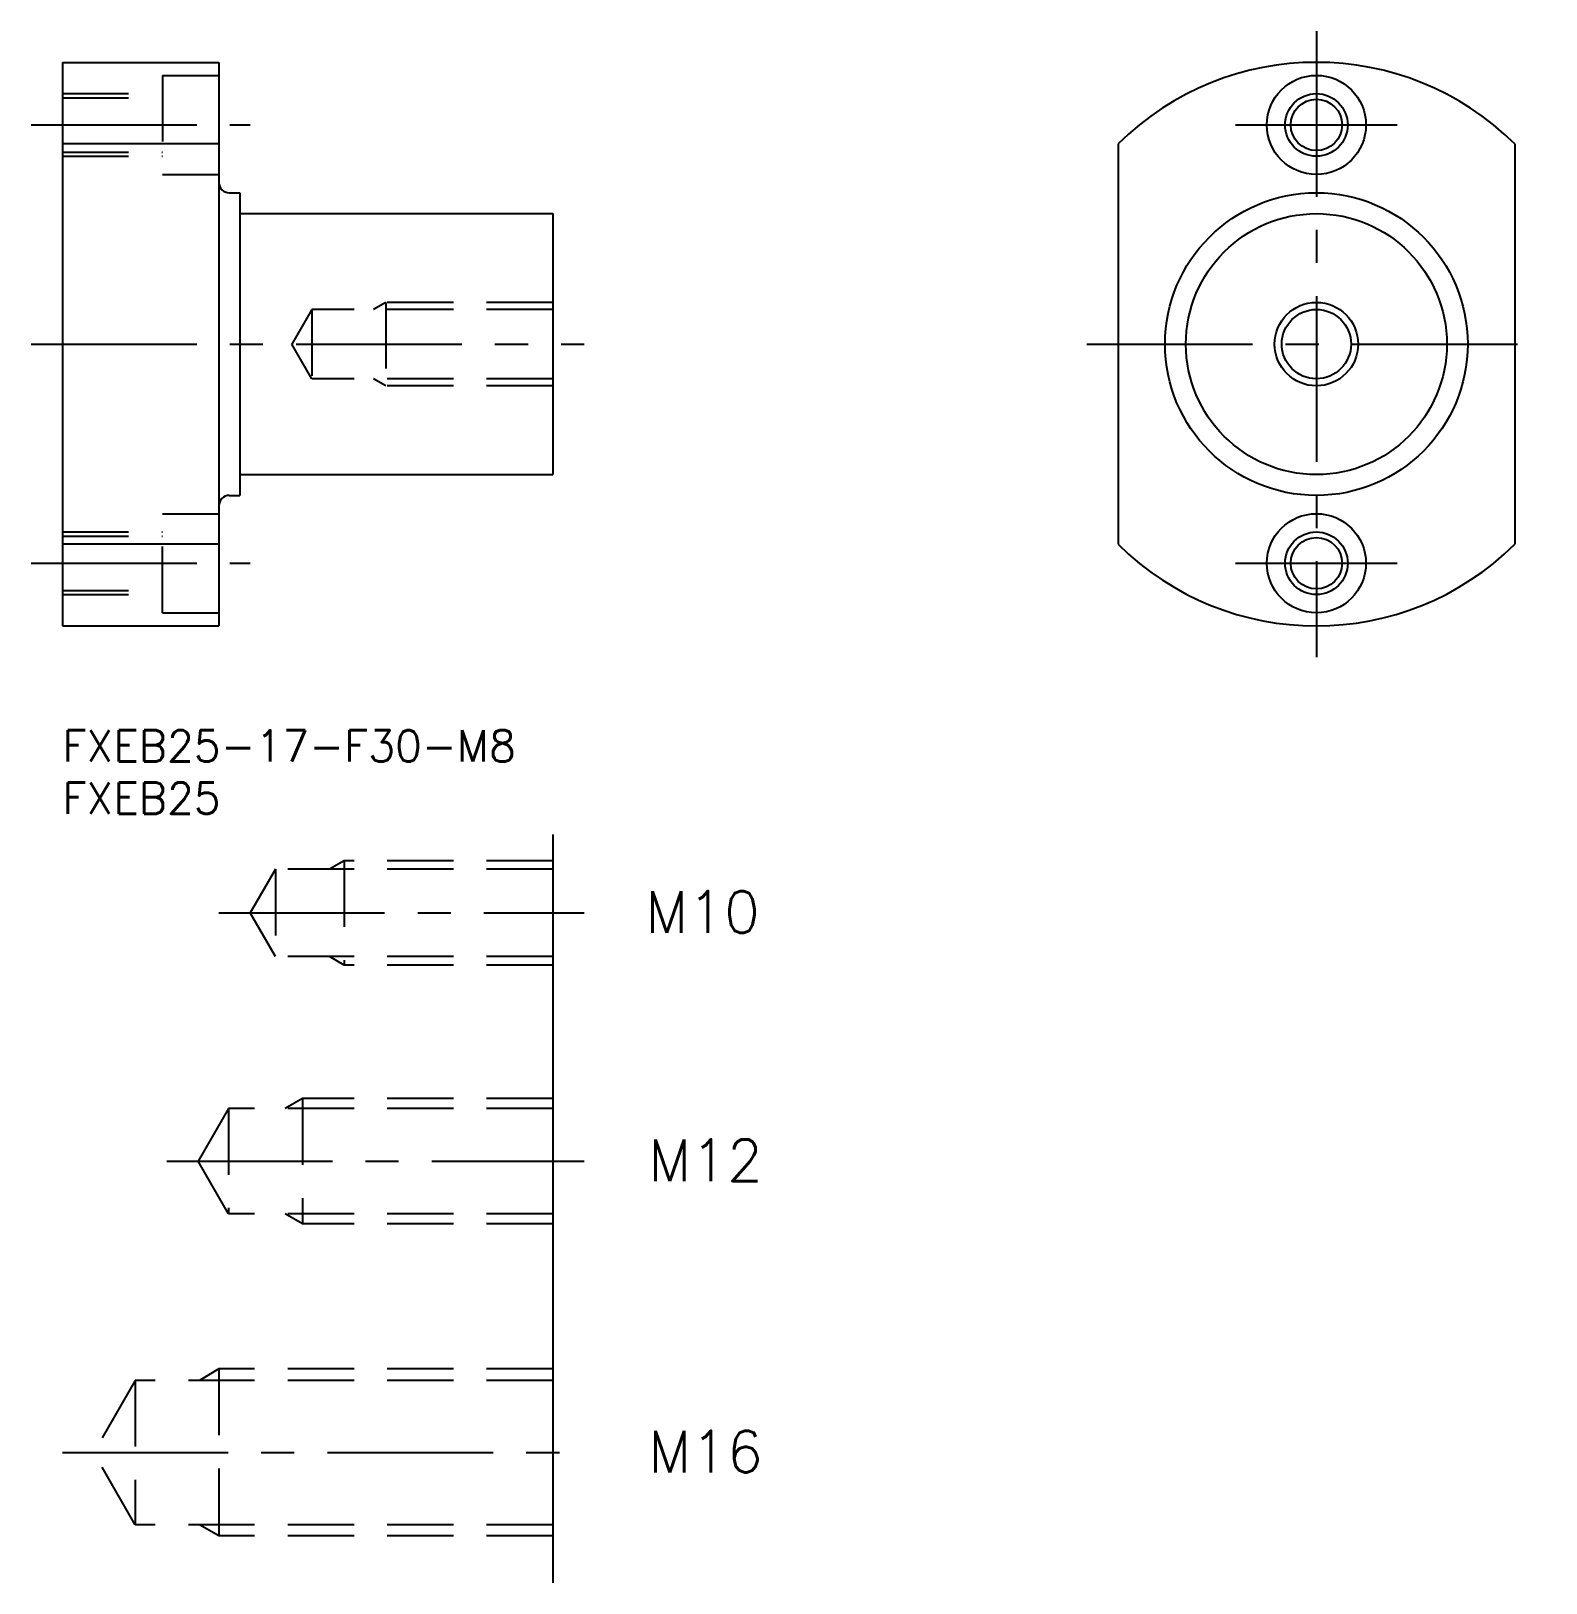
# Model space of a CAD drawing. Extents: x -3 to 142, y -82 to 67.
import ezdxf

# ---------------------------------------------------------------- set-up
doc = ezdxf.new("R2010")
doc.units = 0
doc.header["$LTSCALE"] = 0.5
doc.linetypes.add('CENTER', pattern=[50.8, 31.75, -6.35, 6.35, -6.35])
doc.linetypes.add('DASHED', pattern=[19.05, 12.7, -6.35])
for name, color, linetype in [('MSM_CENTER', 1, 'CENTER'), ('MSM_CONTINUOUS', 7, 'CONTINUOUS'), ('MSM_DASHED', 4, 'DASHED'), ('MSM_NARROW', 5, 'CONTINUOUS'), ('MSM_PART_NUMBER', 7, 'CONTINUOUS')]:
    doc.layers.add(name, color=color, linetype=linetype)
doc.styles.get("Standard").update_dxf_attribs({"font": 'txt.shx', "height": 3, "bigfont": 'bigfont.shx'})

# ---------------------------------------------------------------- blocks, each defined once
blk = doc.blocks.new('*U6')
at = {"layer": 'MSM_PART_NUMBER'}
blk.add_text('FXEB25-17-F30-M8', height=3, dxfattribs=at).set_placement((0, -3))
blk = doc.blocks.new('*U7')
at = {"layer": 'MSM_PART_NUMBER'}
blk.add_text('FXEB25', height=3, dxfattribs=at).set_placement((0, -8))

msp = doc.modelspace()

# ---------------------------------------------------------------- linework, layer by layer
at = {"layer": 'MSM_CENTER'}
for p, q in [((120.17, 67), (120.17, 7)), ((-3, 58), (18, 58)), ((112.42, 58), (127.92, 58)), ((-3, 37), (50, 37)), ((98.17, 37), (142.17, 37)), ((-3, 16), (18, 16)), ((112.42, 16), (127.92, 16)), ((15, -17.5), (50, -17.5)), ((10, -41.3), (50, -41.3)), ((0, -69.21), (50, -69.21))]:
    msp.add_line(p, q, dxfattribs=at)
at = {"layer": 'MSM_CONTINUOUS'}
for p, q in [((0, 64), (15, 64)), ((0, 64), (0, 10)), ((15, 64), (15, 10)), ((15, 56.18), (0, 56.18)), ((101.17, 56.18), (101.17, 17.82)), ((139.17, 56.18), (139.17, 17.82)), ((16, 51.5), (17, 51.5)), ((17, 51.5), (17, 22.5)), ((15, 50.5), (15, 50.5)), ((17.2, 49.5), (47, 49.5)), ((47, 49.5), (47, 24.5)), ((15, 37), (15, 37)), ((17.2, 24.5), (47, 24.5)), ((16, 22.5), (17, 22.5)), ((15, 17.82), (0, 17.82)), ((0, 10), (15, 10)), ((47, -10), (47, -81.71))]:
    msp.add_line(p, q, dxfattribs=at)
for centre, radius in [((120.17, 58), 4.75), ((120.17, 58), 2.46), ((120.17, 37), 14.5), ((120.17, 37), 12.5), ((120.17, 37), 3.32), ((120.17, 16), 4.75), ((120.17, 16), 2.46)]:
    msp.add_circle(centre, radius, dxfattribs=at)
for centre, radius, start, end in [((120.17, 37), 27, 45.2751, 134.7249), ((16, 52.5), 1, 180, 270), ((17.2, 49.7), 0.2, 180, 270), ((17.2, 24.3), 0.2, 90, 180), ((16, 21.5), 1, 90, 180), ((120.17, 37), 27, 225.2751, 314.7249)]:
    msp.add_arc(centre, radius, start, end, dxfattribs=at)
at = {"layer": 'MSM_DASHED'}
for p, q in [((9.6, 62.75), (15, 62.75)), ((9.6, 62.75), (9.6, 53.25)), ((0, 61), (9.6, 61)), ((0, 60.6), (9.6, 60.6)), ((0, 55.4), (9.6, 55.4)), ((0, 55), (9.6, 55)), ((9.6, 53.25), (15, 53.25)), ((23.92, 40.32), (22, 37)), ((23.92, 40.32), (23.92, 33.68)), ((47, 40.32), (23.92, 40.32)), ((31, 41), (29.83, 40.32)), ((31, 41), (31, 33)), ((47, 41), (31, 41)), ((23.92, 33.68), (22, 37)), ((47, 33.68), (23.92, 33.68)), ((31, 33), (29.83, 33.68)), ((47, 33), (31, 33)), ((9.6, 20.75), (15, 20.75)), ((9.6, 11.25), (9.6, 20.75)), ((0, 19), (9.6, 19)), ((0, 18.6), (9.6, 18.6)), ((0, 13.4), (9.6, 13.4)), ((0, 13), (9.6, 13)), ((9.6, 11.25), (15, 11.25)), ((20.42, -13.31), (18, -17.5)), ((20.42, -13.31), (20.42, -21.69)), ((47, -13.31), (20.42, -13.31)), ((27, -12.5), (25.59, -13.31)), ((27, -12.5), (27, -22.5)), ((47, -12.5), (27, -12.5)), ((20.42, -21.69), (18, -17.5)), ((47, -21.69), (20.42, -21.69)), ((27, -22.5), (25.59, -21.69)), ((47, -22.5), (27, -22.5)), ((23, -35.3), (21.36, -36.25)), ((23, -35.3), (23, -47.3)), ((47, -35.3), (23, -35.3)), ((15.92, -36.25), (13, -41.3)), ((15.92, -36.25), (15.92, -46.35)), ((47, -36.25), (15.92, -36.25)), ((15.92, -46.35), (13, -41.3)), ((47, -46.35), (15.92, -46.35)), ((23, -47.3), (21.36, -46.35)), ((47, -47.3), (23, -47.3)), ((6.99, -62.3), (3, -69.21)), ((47, -62.3), (6.99, -62.3)), ((6.99, -62.3), (6.99, -76.13)), ((15, -61.21), (13.13, -62.3)), ((47, -61.21), (15, -61.21)), ((15, -61.21), (15, -77.21)), ((6.99, -76.13), (3, -69.21)), ((47, -76.13), (6.99, -76.13)), ((15, -77.21), (13.13, -76.13)), ((47, -77.21), (15, -77.21))]:
    msp.add_line(p, q, dxfattribs=at)
at = {"layer": 'MSM_NARROW'}
for centre, radius in [((120.17, 58), 3), ((120.17, 37), 4), ((120.17, 16), 3)]:
    msp.add_circle(centre, radius, dxfattribs=at)

# ---------------------------------------------------------------- block references
at = {"layer": 'MSM_CONTINUOUS'}
for name in ['*U6', '*U7']:
    msp.add_blockref(name, (0, 0), dxfattribs=at)

# ---------------------------------------------------------------- texts
at = {"layer": 'MSM_PART_NUMBER'}
for s, p in [('M10', (55.86, -19.42)), ('M12', (56.15, -43.21)), ('M16', (56.15, -71.13))]:
    msp.add_text(s, height=4, dxfattribs=at).set_placement(p)

doc.saveas('drawing.dxf')
